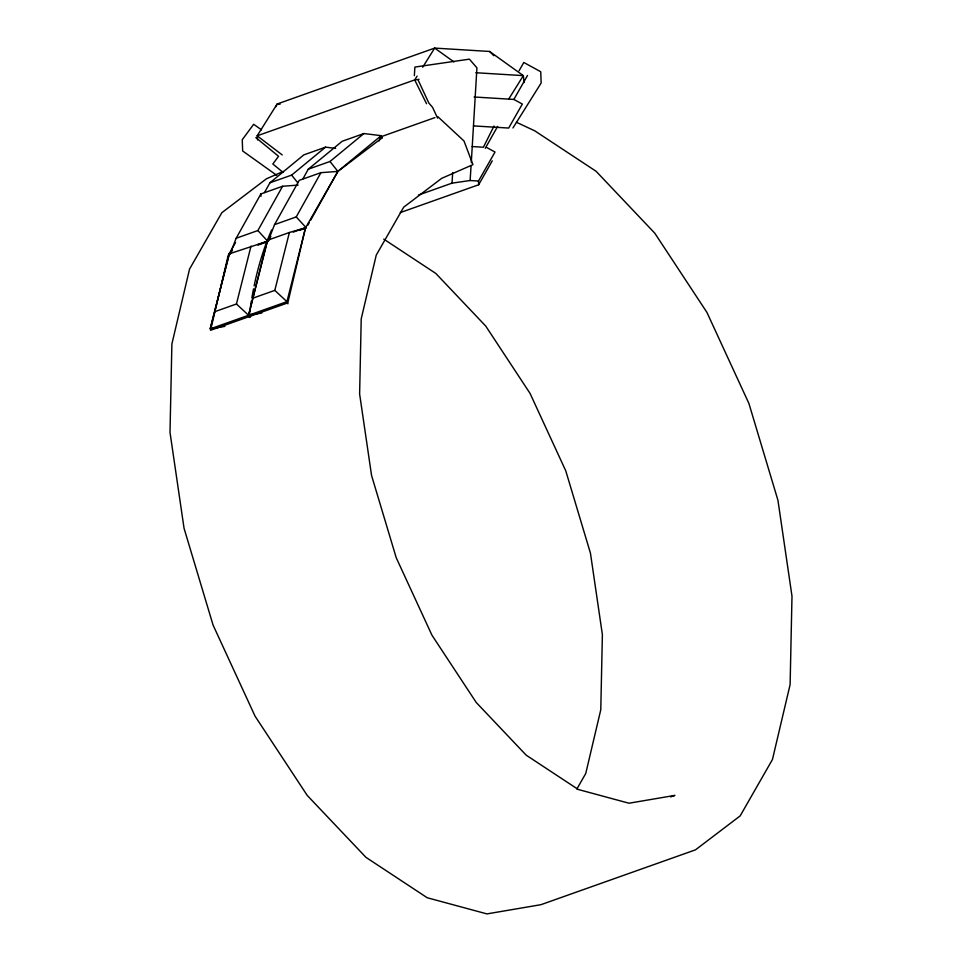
<?xml version="1.0" encoding="UTF-8"?>
<svg xmlns="http://www.w3.org/2000/svg" width="962" height="962" viewBox="0 0 962 962"><rect width="100%" height="100%" fill="white"/><g stroke="black" fill="none" stroke-linecap="round" stroke-linejoin="round"><path stroke-width="1.44" d="M414.345 75.649L414.899 67.063L469.408 59.151L476.924 67.845L471.284 162.59M418.434 195.07L452.02 183.153L452.693 172.691M452.02 183.153L470.117 180.519L471.091 165.584M224.928 326.358L210.209 328.884L229.305 253.824L267.171 241.354L267.664 240.211L289.382 232.503L305.531 227.741L286.941 301.659L287.891 303.836M214.742 311.7L236.448 303.992L251.01 246.116M249.519 317.448L248.569 315.271L267.171 241.354L257.588 244.757M261.82 312.999L248.569 315.271L267.664 240.211M250.36 317.111L251.07 314.273M253.102 298.088L274.807 290.38L289.382 232.503M230.122 253.848L236.171 238.251L260.858 193.963L282.575 186.267L298.1 185.077M379.665 138.6L382.431 137.614L337.902 171.416L320.935 172.655L299.23 180.351L274.531 224.639L267.977 241.534L258.393 244.937M379.052 140.957L381.205 135.666L363.913 133.55L342.195 141.258L308.285 169.192L302.886 178.908M229.305 253.824L210.209 328.884L286.941 301.659L274.807 290.38M275.962 106.686L277.14 104.004L434.68 48.1L489.598 51.455L523.34 75.637L524.098 82.504M494.011 126.046L483.405 147.234L472.174 146.549M264.526 192.52L269.913 182.804L303.836 154.87L325.541 147.162L335.63 148.401M230.327 253.86L232.479 250M236.171 238.251L257.876 230.543L282.575 186.267M270.851 236.387L267.977 241.534L257.876 230.543M274.531 224.639L296.236 216.931L320.935 172.655M307.804 225.3L309.259 222.679M310.726 220.057L337.878 171.356L381.205 135.666M485.257 148.304L497.619 126.419M519.059 70.791L523.797 62.47L540.74 71.741L541.149 83.021L512.95 127.982M474.122 96.994L513.864 99.423L527.525 75.433M400.276 212.59L478.643 184.776L478.511 181.036L495.009 152.044L486.531 147.402M478.643 184.776L492.267 160.822M235.546 242.544L228.21 255.351L210.522 330.303L287.806 302.874L305.483 227.934L337.902 171.416L329.99 161.484L308.285 169.192M576.851 789.02L585.75 773.484L600.781 709.776L602.38 634.619L590.44 553.126L565.776 470.863L530.062 393.422L485.75 326.094L435.834 273.461L383.742 239.105M508.766 98.99L523.34 75.637L475.841 72.727M417.111 76.106L414.706 79.918L257.167 135.822L257.612 139.947M422.703 67.196L434.68 48.1L453.968 61.917M269.913 182.804L291.63 175.108L325.541 147.162M329.99 161.484L363.913 133.55M283.201 171.452L266.51 178.752L221.837 212.698L189.562 269.059L171.885 344.011L170.009 432.431L184.055 528.306L213.071 625.084L255.074 716.197L307.215 795.406L365.933 857.334L427.224 897.75L486.916 913.9L540.933 904.689L695.49 849.843L740.163 815.896L772.438 759.535L790.115 684.583L791.991 596.163L777.945 500.288L748.929 403.511L706.926 312.397L654.785 233.189L596.067 171.26L534.776 130.844L516.426 122.27M380.146 137.049L434.944 117.604M293.206 232.107L305.531 227.741M299.495 230.351L306.337 227.91L296.236 216.931M670.694 796.897L674.915 795.394L628.992 803.222L578.258 789.489L526.166 755.146L476.25 702.5L431.938 635.173L396.224 557.732L371.56 475.468L359.62 393.975L361.219 318.819L376.25 255.11L403.679 207.203L441.654 178.355L472.943 164.658L463.997 140.981L437.758 116.606M419.071 79.305L414.706 79.918L426.539 103.728M280.11 104.185L277.14 104.004L257.167 135.822L282.227 154.942M473.496 125.902L508.67 128.054L522.342 104.064L513.864 99.423M470.117 180.519L478.511 181.036M261.532 129.882L253.679 124.278L242.256 139.706L242.665 150.974L276.743 175.325M255.82 137.59L278.559 156.289L272.847 163.997L283.081 172.414M236.448 303.992L248.569 315.271M489.598 51.455L493.831 55.712M291.63 175.108L297.763 182.78M437.602 118.134L432.563 107.323L428.799 102.97L418.109 80.002M260.858 193.963L261.003 196.272M249.17 316.594A388.239 207.708 70.5 0 1 249.964 310.329M250.409 307.215A388.239 207.708 70.5 0 1 251.347 301.046M251.852 297.979A388.239 207.708 70.5 0 1 253.523 288.901M254.124 285.918A388.239 207.708 70.5 0 1 271.645 229.942"/></g></svg>
